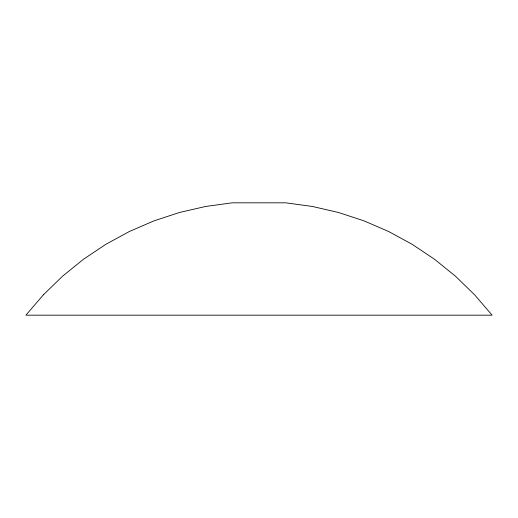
<?xml version="1.0" encoding="UTF-8"?>
<svg xmlns="http://www.w3.org/2000/svg" width="518" height="518" viewBox="0 0 518 518"><rect width="100%" height="100%" fill="white"/><g stroke="black" fill="none" stroke-linecap="round" stroke-linejoin="round"><path stroke-width="0.78" d="M43.376 294.82L25.9 315.177L492.1 315.177L474.624 294.82L455.374 276.126L434.511 259.259L412.211 244.341L388.649 231.507L364.018 220.862L338.526 212.49L312.386 206.462L285.8 202.823L232.2 202.823L205.614 206.462L179.474 212.49L153.982 220.862L129.351 231.507L105.789 244.341L83.489 259.259L62.626 276.126L43.376 294.82"/></g></svg>
